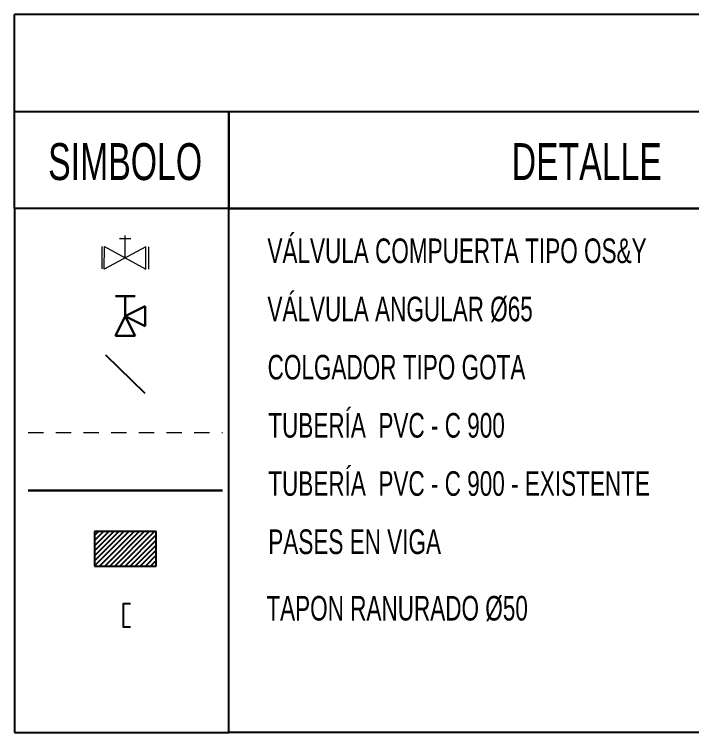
# Model space of a CAD drawing. Header units: millimetres. Extents: x 2085 to 2829, y 1352 to 1631.
# Drawn here: x 2154.35 to 2159.86, y 1592.59 to 1598.43 of the extents above; entities that cross this region are included whole.
import ezdxf

# ---------------------------------------------------------------- set-up
doc = ezdxf.new("R2010")
doc.units = ezdxf.units.MM
for name, pattern in [('DASHED2', [0.375, 0.25, -0.125]), ('HIDDEN', [0.375, 0.25, -0.125]), ('HIDDEN2', [0.1875, 0.125, -0.0625])]:
    doc.linetypes.add(name, pattern=pattern)
for name, color, linetype, lineweight in [('000 SOS 911 - ACCESORIOS ACI', 3, 'Continuous', 20), ('000 SOS 911 ACCESORIOS', 3, 'Continuous', 20), ('000 SOS 911 Membrete', 7, 'Continuous', 25), ('000 SOS 911 TEXTOS ACI', 7, 'Continuous', 9), ('000 SOS 911 TUB. ENTERRADA  ACI', 5, 'DASHED2', 25), ('000 SOS 911 TUBERIA ACI', 3, 'Continuous', 25), ('000 SOS 911 TUBERIA ENTERRADA', 5, 'HIDDEN', 0)]:
    doc.layers.add(name, color=color, linetype=linetype, lineweight=lineweight)
doc.styles.add('ESC-50', font='romans.shx', dxfattribs={"width": 0.9, "height": 0.1})
doc.styles.add('PIPE', font='ARIALN.TTF', dxfattribs={"width": 0.8})
doc.linetypes.add('Fire-50-Wall', pattern='A,0.5,-0.075,["I",ESC-50,S=1,R=0,X=-0.03,Y=-0.05],-0.05', length=0.625)

# ---------------------------------------------------------------- blocks, each defined once
blk = doc.blocks.new('015')
at = {"layer": '000 SOS 911 - ACCESORIOS ACI', "lineweight": 30}
for p, q in [((1808.4204, 1494.5253), (1808.5248, 1494.5253)), ((1808.3683, 1494.4732), (1808.4726, 1494.421)), ((1808.3683, 1494.4732), (1808.3683, 1494.3688)), ((1808.3683, 1494.3688), (1808.4726, 1494.421)), ((1808.4204, 1494.3167), (1808.4726, 1494.421)), ((1808.5248, 1494.3167), (1808.4726, 1494.421)), ((1808.4204, 1494.3167), (1808.5248, 1494.3167))]:
    blk.add_line(p, q, dxfattribs=at)
blk.add_lwpolyline([(1808.4726, 1494.5253), (1808.4726, 1494.421)], dxfattribs=at)
blk = doc.blocks.new('005')
at = {"layer": '000 SOS 911 ACCESORIOS'}
for p, q in [((1806.8395, 1494.1719), (1806.8995, 1494.1719)), ((1806.8696, 1494.0701), (1806.8695, 1494.1867)), ((1806.9778, 1494.1285), (1806.7613, 1494.0118)), ((1806.7613, 1494.1284), (1806.9778, 1494.0118)), ((1806.7613, 1494.0118), (1806.7613, 1494.1284)), ((1806.9778, 1494.0118), (1806.9778, 1494.1285))]:
    blk.add_line(p, q, dxfattribs=at)
blk = doc.blocks.new('PASE EN VIGA')
at = {"layer": '000 SOS 911 TUB. ENTERRADA  ACI'}
h = blk.add_hatch(dxfattribs=at)
h.set_pattern_fill('ANSI31', color=6, scale=0.0046)
h.paths.add_polyline_path([(2188.7825, 1180.5702), (2188.7825, 1180.7102), (2188.5325, 1180.7102), (2188.5325, 1180.5702)])
at = {"layer": '000 SOS 911 TUB. ENTERRADA  ACI', "color": 6, "linetype": 'ByBlock'}
blk.add_lwpolyline([(2188.5325, 1180.5702), (2188.7825, 1180.5702), (2188.7825, 1180.7102), (2188.5325, 1180.7102)], close=True, dxfattribs=at)

msp = doc.modelspace()

# ---------------------------------------------------------------- linework, layer by layer
at = {"layer": '000 SOS 911 ACCESORIOS'}
for points in [[(2155.0641, 1596.5429), (2155.0635, 1596.361)], [(2155.4441, 1596.5418), (2155.4436, 1596.3599)]]:
    msp.add_lwpolyline(points, dxfattribs=at)
at = {"layer": '000 SOS 911 Membrete'}
for points in [[(2154.3527, 1597.6422), (2170.1776, 1597.6427), (2170.1776, 1598.4324), (2154.3527, 1598.4319)], [(2154.3527, 1597.6423), (2154.3527, 1598.4319)]]:
    msp.add_lwpolyline(points, dxfattribs=at)
for points in [[(2156.0974, 1596.8527), (2154.3527, 1596.8526), (2154.3527, 1597.6423), (2156.0974, 1597.6423)], [(2156.0974, 1597.6424), (2164.4621, 1597.6426), (2164.4621, 1596.853), (2156.0974, 1596.8528)], [(2154.3529, 1592.5891), (2156.0976, 1592.5892), (2156.0974, 1596.8527), (2154.3528, 1596.8526)], [(2156.0974, 1596.8528), (2162.1627, 1596.8529), (2162.1628, 1592.5894), (2156.0976, 1592.5892)]]:
    msp.add_lwpolyline(points, close=True, dxfattribs=at)
at = {"layer": '000 SOS 911 TUB. ENTERRADA  ACI', "linetype": 'Fire-50-Wall', "lineweight": 30, "elevation": 0}
msp.add_lwpolyline([(2154.4662, 1594.5576), (2156.046, 1594.5576)], dxfattribs=at)
at = {"layer": '000 SOS 911 TUBERIA ACI'}
msp.add_line((2155.4162, 1595.349, 0), (2155.0959, 1595.6599, 0), dxfattribs=at)
at = {"layer": '000 SOS 911 TUBERIA ACI', "elevation": 0}
msp.add_lwpolyline([(2155.2991, 1593.4474), (2155.2403, 1593.4474), (2155.2403, 1593.6389), (2155.2991, 1593.6389)], dxfattribs=at)
at = {"layer": '000 SOS 911 TUBERIA ENTERRADA', "linetype": 'HIDDEN2', "elevation": 0}
msp.add_lwpolyline([(2154.4662, 1595.031), (2156.046, 1595.031)], dxfattribs=at)

# ---------------------------------------------------------------- block references
at = {"layer": '000 SOS 911 ACCESORIOS', "xscale": 1.560371944063234, "yscale": 1.560371944063234, "zscale": 1.560371944063234, "rotation": 359.8327714372416}
msp.add_blockref('005', (-670.927, -726.6149), dxfattribs=at)
at = {"layer": '000 SOS 911 ACCESORIOS', "xscale": -1.546875, "yscale": 1.546875, "zscale": 1.546875}
msp.add_blockref('015', (4952.7362, -715.7046, 0), dxfattribs=at)
at = {"layer": '000 SOS 911 TUB. ENTERRADA  ACI', "xscale": 2, "yscale": 2, "zscale": 2}
msp.add_blockref('PASE EN VIGA', (-2222.0589, -767.1962, 0), dxfattribs=at)

# ---------------------------------------------------------------- texts
at = {"layer": '000 SOS 911 TEXTOS ACI', "attachment_point": 1, "style": 'PIPE'}
for s, width, insert, char_height in [('SIMBOLO', 1.481924, (2154.6278, 1597.3847, 0.0001), 0.3), ('DETALLE', 1.481924, (2158.3998, 1597.3847, 0.0001), 0.3), ('VÁLVULA COMPUERTA TIPO OS&Y', 4.432166, (2156.4122, 1596.6091, 0.0001), 0.2), ('VÁLVULA ANGULAR %%C65', 3.527092, (2156.4121, 1596.1356, 0.0001), 0.2), ('COLGADOR TIPO GOTA', 2.902, (2156.4136, 1595.6622, 0.0001), 0.2), ('TUBERÍA  PVC - C 900', 3.544313, (2156.4191, 1595.1891, 0.0001), 0.2), ('TUBERÍA  PVC - C 900 - EXISTENTE', 3.544313, (2156.4191, 1594.7156, 0.0001), 0.2), ('PASES EN VIGA', 3.544313, (2156.4191, 1594.2422, 0.0001), 0.2), ('TAPON RANURADO Ø50', 3.544313, (2156.4033, 1593.7012, 0.0001), 0.2)]:
    msp.add_mtext_dynamic_manual_height_columns(s, width=width, gutter_width=1.9152, heights=[0], dxfattribs=dict(at, insert=insert, char_height=char_height))

doc.saveas('drawing.dxf')
